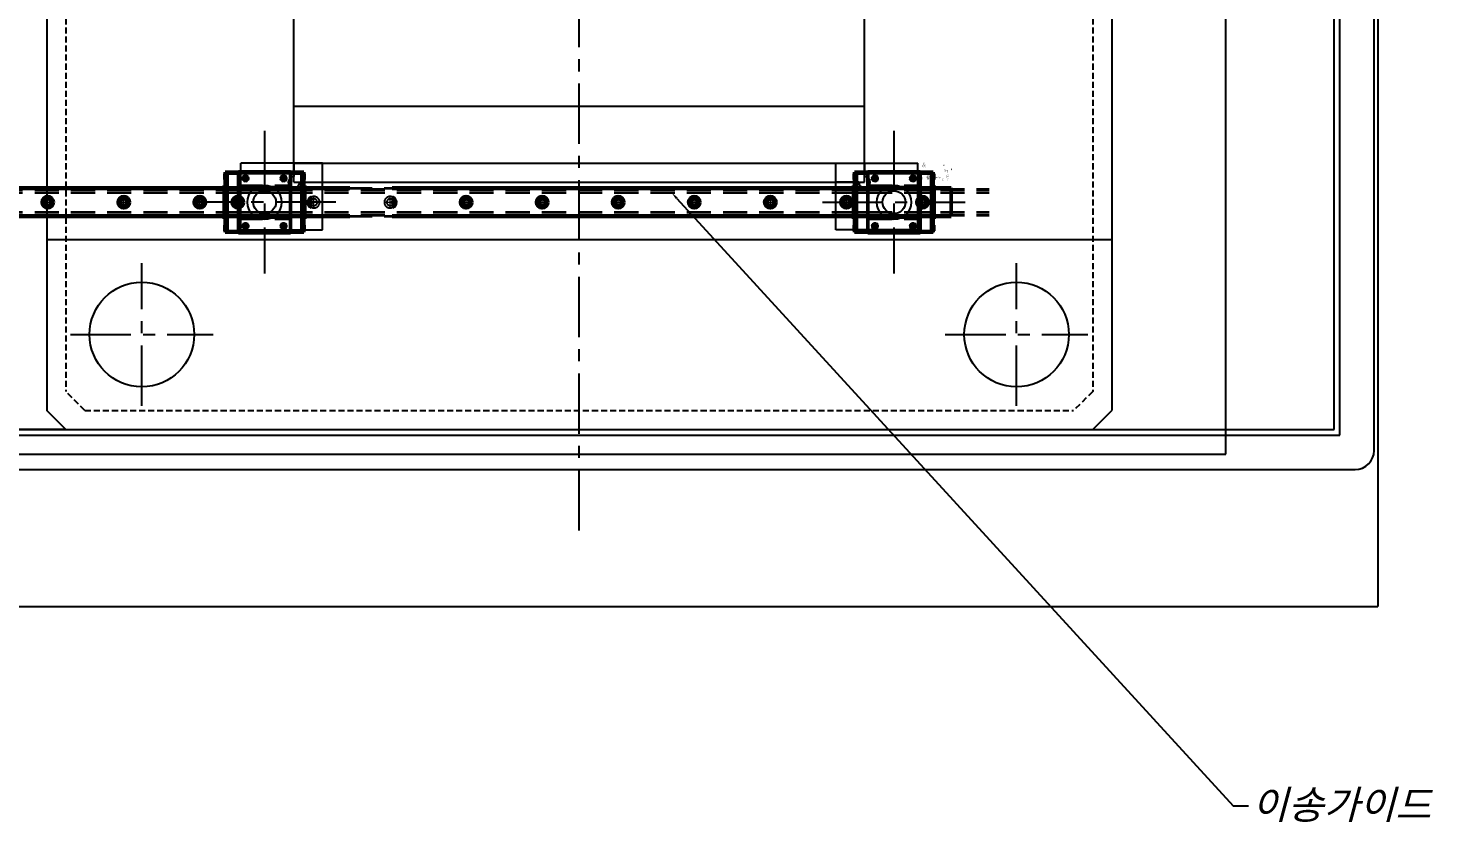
# Model space of a CAD drawing. Header units: millimetres. Extents: x 30636 to 38225, y -21023 to -5848.
# Drawn here: x 34703 to 35442, y -7564 to -7143 of the extents above; entities that cross this region are included whole.
import ezdxf
from ezdxf import colors
from ezdxf.entities.mleader import LeaderData, LeaderLine
from ezdxf.math import Vec2, Vec3

# ---------------------------------------------------------------- set-up
doc = ezdxf.new("R2010")
doc.units = ezdxf.units.MM
for name, pattern in [('CENTER', [50.8, 31.75, -6.35, 6.35, -6.35]), ('CENTERX2', [20.32, 12.7, -2.54, 2.54, -2.54]), ('DASHED', [19.05, 12.7, -6.35]), ('HIDDEN2', [4.7625, 3.175, -1.5875])]:
    doc.linetypes.add(name, pattern=pattern)
for name, color, linetype, lineweight in [('AM_4', 3, 'Continuous', 25), ('attrib', 2, 'Continuous', 35), ('CENTER', 1, 'CENTERX2', 0), ('hidden', 3, 'DASHED', 25), ('thread', 3, 'Continuous', 25), ('vis', 1, 'Continuous', 50)]:
    doc.layers.add(name, color=color, linetype=linetype, lineweight=lineweight)
doc.styles.get("Standard").update_dxf_attribs({"font": 'arial.ttf', "oblique": 15, "height": 10})

# ---------------------------------------------------------------- blocks, each defined once
blk = doc.blocks.new('11_SSEBZ16_b_0_in_SSEBZ16G_630_900')
at = {"layer": 'AM_4'}
for p, q in [((827.87, 1485.7), (827.87, 1486.2)), ((842.13, 1485.7), (842.13, 1486.2)), ((827.87, 1444.3), (827.87, 1443.8)), ((842.13, 1444.3), (842.13, 1443.8))]:
    blk.add_line(p, q, dxfattribs=at)
at = {"layer": 'CENTER'}
for p, q in [((821.5, 1485.27), (821.5, 1485.93)), ((848.5, 1485.27), (848.5, 1485.93)), ((820.92, 1475), (824.08, 1475)), ((822.5, 1473.42), (822.5, 1476.58)), ((845.92, 1475), (849.08, 1475)), ((847.5, 1473.42), (847.5, 1476.58)), ((822.5, 1453.42), (822.5, 1456.58)), ((847.5, 1453.42), (847.5, 1456.58)), ((820.92, 1455), (824.08, 1455)), ((845.92, 1455), (849.08, 1455)), ((821.5, 1444.07), (821.5, 1444.73)), ((848.5, 1444.07), (848.5, 1444.73))]:
    blk.add_line(p, q, dxfattribs=at)
at = {"layer": 'hidden'}
for p, q in [((819.45, 1485.3), (819.45, 1484.7)), ((823.3, 1485.3), (819.45, 1485.3)), ((820, 1485.7), (820, 1485.3)), ((821.5, 1485.3), (821.5, 1485.7)), ((823, 1485.3), (823, 1485.7)), ((823.3, 1485.3), (823.3, 1485.7)), ((826.92, 1485.7), (826.92, 1486.2)), ((827.43, 1485.7), (827.43, 1486.2)), ((827.5, 1478.75), (827.5, 1486.2)), ((827.63, 1485.7), (827.63, 1486.2)), ((827.8, 1478.75), (827.8, 1486.2)), ((828.06, 1478.75), (828.06, 1486.2)), ((828.78, 1478.75), (828.78, 1486.2)), ((830, 1478.75), (830, 1486.2)), ((840, 1478.75), (840, 1486.2)), ((841.22, 1478.75), (841.22, 1486.2)), ((841.94, 1478.75), (841.94, 1486.2)), ((842.2, 1478.75), (842.2, 1486.2)), ((842.37, 1486.2), (842.37, 1485.7)), ((842.5, 1478.75), (842.5, 1486.2)), ((842.57, 1485.7), (842.57, 1486.2)), ((843.08, 1485.7), (843.08, 1486.2)), ((846.7, 1485.7), (846.7, 1485.3)), ((850.55, 1485.3), (846.7, 1485.3)), ((847, 1485.7), (847, 1485.3)), ((848.5, 1485.3), (848.5, 1485.7)), ((850, 1485.3), (850, 1485.7)), ((850.55, 1485.3), (850.55, 1484.7)), ((826.03, 1451.3), (826.03, 1478.7)), ((826.24, 1451.3), (826.24, 1478.7)), ((827.45, 1478.75), (827.45, 1478.7)), ((827.45, 1478.75), (842.55, 1478.75)), ((827.5, 1451.3), (827.5, 1478.7)), ((827.75, 1478.75), (827.75, 1478.7)), ((827.8, 1451.3), (827.8, 1478.7)), ((827.99, 1478.75), (827.99, 1478.7)), ((828.06, 1451.3), (828.06, 1478.7)), ((828.75, 1478.75), (828.75, 1478.7)), ((828.78, 1451.3), (828.78, 1478.7)), ((829.95, 1478.75), (829.95, 1478.7)), ((830, 1451.3), (830, 1478.7)), ((840, 1451.3), (840, 1478.7)), ((840.05, 1478.75), (840.05, 1478.7)), ((841.22, 1451.3), (841.22, 1478.7)), ((841.25, 1478.75), (841.25, 1478.7)), ((841.94, 1451.3), (841.94, 1478.7)), ((842.01, 1478.75), (842.01, 1478.7)), ((842.2, 1451.3), (842.2, 1478.7)), ((842.25, 1478.75), (842.25, 1478.7)), ((842.5, 1451.3), (842.5, 1478.7)), ((842.55, 1478.75), (842.55, 1478.7)), ((843.76, 1451.3), (843.76, 1478.7)), ((843.97, 1451.3), (843.97, 1478.7)), ((827.45, 1451.25), (827.45, 1451.3)), ((827.45, 1451.25), (842.55, 1451.25)), ((827.5, 1443.8), (827.5, 1451.25)), ((827.75, 1451.25), (827.75, 1451.3)), ((827.8, 1443.8), (827.8, 1451.25)), ((827.99, 1451.25), (827.99, 1451.3)), ((828.06, 1443.8), (828.06, 1451.25)), ((828.75, 1451.25), (828.75, 1451.3)), ((828.78, 1443.8), (828.78, 1451.25)), ((829.95, 1451.25), (829.95, 1451.3)), ((830, 1443.8), (830, 1451.25)), ((840, 1443.8), (840, 1451.25)), ((840.05, 1451.25), (840.05, 1451.3)), ((841.22, 1443.8), (841.22, 1451.25)), ((841.25, 1451.25), (841.25, 1451.3)), ((841.94, 1443.8), (841.94, 1451.25)), ((842.01, 1451.25), (842.01, 1451.3)), ((842.2, 1443.8), (842.2, 1451.25)), ((842.25, 1451.25), (842.25, 1451.3)), ((842.5, 1443.8), (842.5, 1451.25)), ((842.55, 1451.25), (842.55, 1451.3)), ((819.45, 1444.7), (819.45, 1445.3)), ((823.3, 1444.7), (819.45, 1444.7)), ((820, 1444.7), (820, 1444.3)), ((821.5, 1444.7), (821.5, 1444.3)), ((823, 1444.3), (823, 1444.7)), ((823.3, 1444.3), (823.3, 1444.7)), ((826.92, 1444.3), (826.92, 1443.8)), ((827.43, 1444.3), (827.43, 1443.8)), ((827.63, 1443.8), (827.63, 1444.3)), ((842.37, 1444.3), (842.37, 1443.8)), ((842.57, 1444.3), (842.57, 1443.8)), ((843.08, 1444.3), (843.08, 1443.8)), ((850.55, 1444.7), (846.7, 1444.7)), ((846.7, 1444.7), (846.7, 1444.3)), ((847, 1444.7), (847, 1444.3)), ((848.5, 1444.7), (848.5, 1444.3)), ((850, 1444.3), (850, 1444.7)), ((850.55, 1444.7), (850.55, 1445.3))]:
    blk.add_line(p, q, dxfattribs=at)
at = {"layer": 'thread'}
for centre in [(822.5, 1475), (847.5, 1475), (822.5, 1455), (847.5, 1455)]:
    blk.add_arc(centre, 1.5, 75, 15, dxfattribs=at)
at = {"layer": 'vis'}
for p, q in [((850.75, 1485.7), (819.25, 1485.7)), ((819.25, 1484.7), (819.25, 1485.7)), ((819.75, 1484.7), (819.75, 1485.7)), ((820, 1485.9), (823, 1485.9)), ((820, 1485.9), (820, 1485.7)), ((823, 1485.7), (823, 1485.9)), ((843.73, 1486.2), (826.27, 1486.2)), ((826.27, 1485.7), (826.27, 1486.2)), ((843.73, 1485.7), (843.73, 1486.2)), ((847, 1485.9), (850, 1485.9)), ((847, 1485.9), (847, 1485.7)), ((850, 1485.7), (850, 1485.9)), ((850.25, 1484.7), (850.25, 1485.7)), ((850.75, 1484.7), (850.75, 1485.7)), ((851, 1478.7), (819, 1478.7)), ((819, 1451.3), (819, 1478.7)), ((819.2, 1484.7), (850.8, 1484.7)), ((819.2, 1484.7), (819.2, 1478.7)), ((819.5, 1451.3), (819.5, 1478.7)), ((819.7, 1484.7), (819.7, 1478.7)), ((827.2, 1451.3), (827.2, 1478.7)), ((827.7, 1451.3), (827.7, 1478.7)), ((842.3, 1451.3), (842.3, 1478.7)), ((842.8, 1451.3), (842.8, 1478.7)), ((850.3, 1484.7), (850.3, 1478.7)), ((850.5, 1451.3), (850.5, 1478.7)), ((850.8, 1484.7), (850.8, 1478.7)), ((851, 1451.3), (851, 1478.7)), ((851, 1451.3), (819, 1451.3)), ((819.2, 1445.3), (819.2, 1451.3)), ((819.7, 1445.3), (819.7, 1451.3)), ((850.3, 1445.3), (850.3, 1451.3)), ((850.8, 1445.3), (850.8, 1451.3)), ((850.8, 1445.3), (819.2, 1445.3)), ((819.25, 1445.3), (819.25, 1444.3)), ((819.25, 1444.3), (850.75, 1444.3)), ((819.75, 1445.3), (819.75, 1444.3)), ((820, 1444.3), (820, 1444.1)), ((820, 1444.1), (823, 1444.1)), ((823, 1444.1), (823, 1444.3)), ((826.27, 1444.3), (826.27, 1443.8)), ((843.73, 1443.8), (826.27, 1443.8)), ((843.73, 1444.3), (843.73, 1443.8)), ((847, 1444.3), (847, 1444.1)), ((847, 1444.1), (850, 1444.1)), ((850, 1444.1), (850, 1444.3)), ((850.25, 1445.3), (850.25, 1444.3)), ((850.75, 1445.3), (850.75, 1444.3))]:
    blk.add_line(p, q, dxfattribs=at)
for centre in [(822.5, 1475), (847.5, 1475), (822.5, 1455), (847.5, 1455)]:
    blk.add_circle(centre, 1.23, dxfattribs=at)
at = {"layer": 'attrib'}
for tag, p, flags in [('NB', (856, 1486.2), 8), ('NN', (856, 1485.7), 8), ('NT', (856, 1485.2), 8), ('NBSYN', (856, 1484.7), 8), ('W', (856, 1481.2), 8), ('SLL', (856, 1479.2), 8), ('S', (856, 1478.7), 8), ('CATALOG', (856, 1483.7), 8), ('C', (856, 1479.7), 8), ('LINA', (856, 1484.2), 8), ('PN', (856, 1483.2), 8), ('H', (856, 1482.7), 8), ('MAT', (856, 1482.2), 8), ('MX', (856, 1481.7), 8), ('L1', (856, 1480.7), 8), ('B', (856, 1480.2), 8), ('LL', (856, 1478.2), 8), ('L2', (856, 1477.7), 8), ('K', (856, 1477.2), 8), ('W1', (856, 1476.2), 8), ('W2', (856, 1475.7), 8), ('VA1', (856, 1472.2), 8), ('WA1', (856, 1471.2), 8), ('WA2', (856, 1470.7), 8), ('CBB', (856, 1476.7), 8), ('CAA', (856, 1474.7), 8), ('G', (856, 1473.7), 8), ('CA1', (856, 1473.2), 8), ('CA2', (856, 1472.7), 8), ('H1', (856, 1475.2), 8), ('F', (856, 1474.2), 8), ('HA1', (856, 1471.7), 8), ('RA1', (856, 1470.2), 8), ('HA2', (856, 1469.7), 8), ('POIA1', (856, 1469.2), 8), ('BHA1', (856, 1468.7), 8), ('BHA2', (856, 1468.2), 8), ('BHA3', (856, 1467.7), 8), ('BHA5', (856, 1467.2), 8), ('BHA6', (856, 1466.7), 8), ('BHA7', (856, 1466.2), 8), ('BHA8', (856, 1465.7), 8), ('BVA1', (856, 1465.2), 8), ('BVA3', (856, 1464.7), 8), ('BVA4', (856, 1464.2), 8), ('BVA5', (856, 1463.7), 8), ('BVA6', (856, 1463.2), 8), ('BCA1', (856, 1462.7), 8), ('BCA2H', (856, 1462.2), 8), ('BCA2V', (856, 1461.7), 8), ('BRA1', (856, 1461.2), 8), ('BRA2', (856, 1460.7), 8), ('BDA1', (856, 1460.2), 8), ('BHB1', (856, 1459.7), 8), ('BHB2', (856, 1459.2), 8), ('BVB1', (856, 1458.7), 8), ('BVB2', (856, 1458.2), 8), ('BRB1', (856, 1457.7), 8), ('BRB2', (856, 1457.2), 8), ('BRB3', (856, 1456.7), 8), ('BHC1', (856, 1456.2), 8), ('BHC2', (856, 1455.7), 8), ('BHC3', (856, 1455.2), 8), ('COMPANY', (856, 1453.2), 8), ('BHC4', (856, 1454.7), 8), ('BHC5', (856, 1454.2), 8), ('MD', (856, 1453.7), 8), ('PSOL_0', (856, 1452.7), 9), ('PSOL_1', (856, 1452.2), 9), ('PSOL_2', (856, 1451.7), 9), ('PSOL_3', (856, 1451.2), 9), ('PSOL_4', (856, 1450.7), 9)]:
    blk.add_attdef(tag, p, '', height=0.5, dxfattribs=dict(at, flags=flags))

msp = doc.modelspace()

# ---------------------------------------------------------------- linework, layer by layer
at = {"color": 1, "linetype": 'CENTER'}
for p, q in [((34993.24794, -7407.42669), (34993.24794, -6187.42669)), ((34993.24794, -7407.42669), (34993.24794, -6927.2141)), ((34827.74794, -7197.42669), (34827.74794, -7272.42669)), ((35158.74794, -7197.42669), (35158.74794, -7272.42669)), ((34865.24794, -7234.92669), (34790.24794, -7234.92669)), ((35121.24794, -7234.92669), (35196.24794, -7234.92669)), ((34763.24794, -7341.92669), (34763.24794, -7266.92669)), ((35223.24794, -7341.92669), (35223.24794, -7266.92669)), ((34725.74794, -7304.42669), (34800.74794, -7304.42669)), ((35185.74794, -7304.42669), (35260.74794, -7304.42669))]:
    msp.add_line(p, q, dxfattribs=at)
for p, q in [((35413.24794, -6247.42669), (35413.24794, -7447.42669)), ((35333.24794, -7367.42669), (35333.24794, -6327.42669)), ((34293.24794, -7367.42669), (35333.24794, -7367.42669)), ((34213.24794, -7447.42669), (35413.24794, -7447.42669))]:
    msp.add_line(p, q)
at = {"color": 5}
for p, q in [((35411.24794, -7365.42669), (35411.24794, -6783.42669)), ((35390.24794, -7354.42669), (35390.24794, -6794.42669)), ((35393.24794, -7357.42669), (35393.24794, -6791.42669)), ((34233.24794, -7357.42669), (35393.24794, -7357.42669)), ((34722.95126, -7354.42669), (34236.24794, -7354.42669)), ((34236.24794, -7354.42669), (35390.24794, -7354.42669)), ((34225.24794, -7375.42669), (35401.24794, -7375.42669))]:
    msp.add_line(p, q, dxfattribs=at)
at = {"color": 3}
for p, q in [((34713.24794, -6804.42669), (34713.24794, -7344.42669)), ((35273.24794, -6804.42669), (35273.24794, -7344.42669)), ((34723.24794, -7354.42669), (34713.24794, -7344.42669)), ((35263.24794, -7354.42669), (35273.24794, -7344.42669)), ((34723.24794, -7354.42669), (35263.24794, -7354.42669))]:
    msp.add_line(p, q, dxfattribs=at)
at = {"color": 3, "linetype": 'HIDDEN2'}
for p, q in [((34723.24794, -6814.42669), (34723.24794, -7334.42669)), ((35263.24794, -6814.42669), (35263.24794, -7334.42669)), ((34733.24794, -7344.42669), (34723.24794, -7334.42669)), ((35263.24794, -7334.42669), (35253.24794, -7344.42669)), ((34733.24794, -7344.42669), (35253.24794, -7344.42669))]:
    msp.add_line(p, q, dxfattribs=at)
at = {"color": 6}
for p, q in [((34843.24794, -7224.42669), (34843.24794, -6924.42669)), ((35143.24794, -7224.42669), (35143.24794, -6924.42669)), ((34843.24794, -7214.42669), (35143.24794, -7214.42669)), ((34843.24794, -7224.42669), (35143.24794, -7224.42669)), ((34843.24794, -7224.42669), (35143.24794, -7224.42669)), ((34843.24794, -7254.42669), (35143.24794, -7254.42669))]:
    msp.add_line(p, q, dxfattribs=at)
at = {"color": 2}
for p, q in [((34843.24794, -7184.42669), (35143.24794, -7184.42669)), ((35273.24794, -7254.62443), (34712.95126, -7254.62443))]:
    msp.add_line(p, q, dxfattribs=at)
at = {"color": 4}
for p, q in [((34858.24794, -7214.42609), (34815.24794, -7214.42609)), ((34815.24794, -7249.42669), (34815.24794, -7214.42669)), ((34843.24794, -7214.42669), (34843.24794, -7221.42669)), ((34858.24794, -7249.42669), (34858.24794, -7214.42609)), ((35128.24794, -7249.42669), (35128.24794, -7214.42609)), ((35128.24794, -7214.42609), (35171.24794, -7214.42609)), ((35143.24794, -7214.42669), (35143.24794, -7221.42669)), ((35171.24794, -7249.42669), (35171.24794, -7214.42669)), ((34846.24794, -7224.42669), (34858.24794, -7224.42669)), ((35140.24794, -7224.42669), (35128.24794, -7224.42669)), ((34815.24794, -7249.42669), (34858.24794, -7249.42669)), ((35171.24794, -7249.42669), (35128.24794, -7249.42669))]:
    msp.add_line(p, q, dxfattribs=at)
at = {"color": 3}
for centre in [(34827.74794, -7234.92669), (35158.74794, -7234.92669)]:
    msp.add_circle(centre, 9, dxfattribs=at)
for centre in [(34827.74794, -7234.92669), (35158.74794, -7234.92669)]:
    msp.add_circle(centre, 6)
at = {"color": 2}
for centre in [(34763.24794, -7304.42669), (35223.24794, -7304.42669)]:
    msp.add_circle(centre, 27.5, dxfattribs=at)
at = {"color": 4}
for centre, start, end in [((34843.24794, -7224.42669), 90, 0), ((35143.24794, -7224.42669), 180, 90)]:
    msp.add_arc(centre, 3, start, end, dxfattribs=at)
at = {"color": 5}
msp.add_arc((35401.24794, -7365.42669), 10, 270, 0, dxfattribs=at)
at = {"layer": 'CENTER'}
for p, q in [((34713.74794, -7238.07669), (34713.74794, -7231.77669)), ((34753.74794, -7238.07669), (34753.74794, -7231.77669)), ((34793.74794, -7238.07669), (34793.74794, -7231.77669)), ((34813.74794, -7238.07669), (34813.74794, -7231.77669)), ((34853.74794, -7238.07669), (34853.74794, -7231.77669)), ((34893.74794, -7238.07669), (34893.74794, -7231.77669)), ((34933.74794, -7238.07669), (34933.74794, -7231.77669)), ((34973.74794, -7238.07669), (34973.74794, -7231.77669)), ((35013.74794, -7238.07669), (35013.74794, -7231.77669)), ((35053.74794, -7238.07669), (35053.74794, -7231.77669)), ((35093.74794, -7238.07669), (35093.74794, -7231.77669)), ((35133.74794, -7238.07669), (35133.74794, -7231.77669)), ((35173.74794, -7238.07669), (35173.74794, -7231.77669)), ((34710.59794, -7234.92669), (34716.89794, -7234.92669)), ((34750.59794, -7234.92669), (34756.89794, -7234.92669)), ((34790.59794, -7234.92669), (34796.89794, -7234.92669)), ((34810.59794, -7234.92669), (34816.89794, -7234.92669)), ((34850.59794, -7234.92669), (34856.89794, -7234.92669)), ((34890.59794, -7234.92669), (34896.89794, -7234.92669)), ((34930.59794, -7234.92669), (34936.89794, -7234.92669)), ((34970.59794, -7234.92669), (34976.89794, -7234.92669)), ((35010.59794, -7234.92669), (35016.89794, -7234.92669)), ((35050.59794, -7234.92669), (35056.89794, -7234.92669)), ((35090.59794, -7234.92669), (35096.89794, -7234.92669)), ((35130.59794, -7234.92669), (35136.89794, -7234.92669)), ((35170.59794, -7234.92669), (35176.89794, -7234.92669))]:
    msp.add_line(p, q, dxfattribs=at)
at = {"layer": 'hidden'}
for p, q in [((34268.74794, -7227.92669), (35208.74794, -7227.92669)), ((34268.74794, -7227.98667), (35208.74794, -7227.98667)), ((34268.74794, -7228.70896), (35208.74794, -7228.70896)), ((34268.74794, -7229.92669), (35208.74794, -7229.92669)), ((34852.54794, -7227.42669), (34894.94794, -7227.42669)), ((34852.54794, -7227.72669), (34894.94794, -7227.72669)), ((34268.74794, -7239.92669), (35208.74794, -7239.92669)), ((34268.74794, -7241.14442), (35208.74794, -7241.14442)), ((34268.74794, -7241.86671), (35208.74794, -7241.86671)), ((34268.74794, -7241.92669), (35208.74794, -7241.92669)), ((34852.54794, -7242.12669), (34894.94794, -7242.12669)), ((34852.54794, -7242.42669), (34894.94794, -7242.42669))]:
    msp.add_line(p, q, dxfattribs=at)
for centre, radius, start, end in [((34853.74794, -7234.92669), 3, 246.42182152, 113.57817848), ((34893.74794, -7234.92669), 3, 66.42182152, 293.57817848), ((34853.74794, -7234.92669), 1.75, 226.70819241, 133.29180759), ((34893.74794, -7234.92669), 1.75, 46.70819241, 313.29180759)]:
    msp.add_arc(centre, radius, start, end, dxfattribs=at)
at = {"layer": 'vis'}
for p, q in [((34268.74794, -7227.42669), (34872.54794, -7227.42669)), ((34268.74794, -7227.72669), (34872.54794, -7227.72669)), ((34894.94794, -7227.42669), (35188.74794, -7227.42669)), ((34894.94794, -7227.72669), (35188.74794, -7227.72669)), ((35188.74794, -7227.42669), (35188.74794, -7242.42669)), ((34268.74794, -7242.12669), (34872.54794, -7242.12669)), ((34268.74794, -7242.42669), (34872.54794, -7242.42669)), ((34894.94794, -7242.12669), (35188.74794, -7242.12669)), ((34894.94794, -7242.42669), (35188.74794, -7242.42669))]:
    msp.add_line(p, q, dxfattribs=at)
for centre, radius in [((34713.74794, -7234.92669), 3), ((34753.74794, -7234.92669), 3), ((34793.74794, -7234.92669), 3), ((34813.74794, -7234.92669), 3), ((34933.74794, -7234.92669), 3), ((34973.74794, -7234.92669), 3), ((35013.74794, -7234.92669), 3), ((35053.74794, -7234.92669), 3), ((35093.74794, -7234.92669), 3), ((35133.74794, -7234.92669), 3), ((35173.74794, -7234.92669), 3), ((34713.74794, -7234.92669), 1.75), ((34753.74794, -7234.92669), 1.75), ((34793.74794, -7234.92669), 1.75), ((34813.74794, -7234.92669), 1.75), ((34933.74794, -7234.92669), 1.75), ((34973.74794, -7234.92669), 1.75), ((35013.74794, -7234.92669), 1.75), ((35053.74794, -7234.92669), 1.75), ((35093.74794, -7234.92669), 1.75), ((35133.74794, -7234.92669), 1.75), ((35173.74794, -7234.92669), 1.75)]:
    msp.add_circle(centre, radius, dxfattribs=at)
for centre, radius, start, end in [((34853.74794, -7234.92669), 3, 113.57817848, 246.42182152), ((34893.74794, -7234.92669), 3, 293.57817848, 66.42182152), ((34853.74794, -7234.92669), 1.75, 133.29180759, 226.70819241), ((34893.74794, -7234.92669), 1.75, 313.29180759, 46.70819241)]:
    msp.add_arc(centre, radius, start, end, dxfattribs=at)

# ---------------------------------------------------------------- block references
at = {"xscale": -1, "rotation": 270}
for p in [(33362.74794, -8069.92669), (33693.74794, -8069.92669)]:
    msp.add_blockref('11_SSEBZ16_b_0_in_SSEBZ16G_630_900', p, dxfattribs=at)

# ---------------------------------------------------------------- texts
at = {"layer": 'attrib', "flags": 8}
for tag, p, s in [('ALT4', (35173.74794, -7215.3844), 'w/o (Additional Blocks)'), ('ALT2', (35174.24794, -7213.8537), 'w/o Rail Ends Cut alteration'), ('ALT1', (35174.74794, -7215.07437), 'w/o MC (Tapped Holes)'), ('MX', (35184.74794, -7214.91851), 'w/o MX(Lubrication unit)'), ('NB', (35188.74794, -7217.29947), 'SSEBZ16-630_r'), ('COMPANY', (35173.24794, -7220.21625), 'misumi'), ('G', (35175.24794, -7221.02458), '15.0'), ('F', (35175.74794, -7221.6743), '40'), ('DD1DD2HH', (35176.24794, -7219.39634), '3.5x6x4.5'), ('CAA', (35176.74794, -7221.45466), '0.5'), ('H1', (35177.24794, -7221.45466), '9.5'), ('W2', (35177.74794, -7221.45534), '8.5'), ('W1', (35178.24794, -7221.60166), '15'), ('CBB', (35178.74794, -7221.45466), '0.5'), ('K', (35179.24794, -7221.02458), '12.0'), ('L2', (35179.74794, -7221.08051), '27.4'), ('S', (35180.24794, -7220.70057), 'M3x4'), ('C', (35180.74794, -7221.66271), '20'), ('B', (35181.24794, -7221.65725), '25'), ('L1', (35181.74794, -7221.09211), '42.4'), ('W', (35182.24794, -7221.65725), '32'), ('LS', (35182.74794, -7221.26844), '630'), ('LT', (35183.24794, -7219.16237), 'Selectable'), ('H', (35183.74794, -7221.60575), '16'), ('NOB', (35184.24794, -7222.0904), '1'), ('MAT', (35185.24794, -7217.82403), 'Stainless Steel'), ('PN', (35185.74794, -7217.96353), 'SSEBZ16-630'), ('CATALOG', (35186.24794, -7220.21046), 'Misumi'), ('LINA', (35186.74794, -7217.96353), 'SSEBZ16-630'), ('NBSYN', (35187.24794, -7220.2183), '$PN._r')]:
    msp.add_attdef(tag, p, s, height=0.5, rotation=270, dxfattribs=at)

# ---------------------------------------------------------------- leaders
ml = msp.add_multileader_mtext('Standard')
ml.set_content('{\\fGulim|b0|i0|c129|p50;이송가이드}', color=256)
ml.set_leader_properties()
ml.build(insert=Vec2(0, 0))
ctx = ml.context
ctx.base_point, ctx.char_height, ctx.plane_origin = Vec3(35345.1223, -7552.11711), 15, Vec3(35041.84794, -7229.92669)
notes = []
notes.append((ctx, [(0, (1, 1, 0), (35337.1223, -7552.11711), (1, 0), 8, [(0, [(35041.84794, -7229.92669)], 0, [])])]))
ctx.mtext.insert, ctx.mtext.flow_direction = Vec3(35347.1223, -7544.08781), 5
for ctx, leaders in notes:
    for number, flags, end, landing, length, lines in leaders:
        leader = LeaderData()
        leader.index, (leader.has_last_leader_line, leader.has_dogleg_vector, leader.attachment_direction) = number, flags
        leader.last_leader_point, leader.dogleg_vector, leader.dogleg_length = Vec3(end), Vec3(landing), length
        for number, points, colour, breaks in lines:
            line = LeaderLine()
            line.index, line.vertices, line.color, line.breaks = number, Vec3.list(points), colors.encode_raw_color(colour), breaks
            leader.lines.append(line)
        ctx.leaders.append(leader)

doc.saveas('drawing.dxf')
